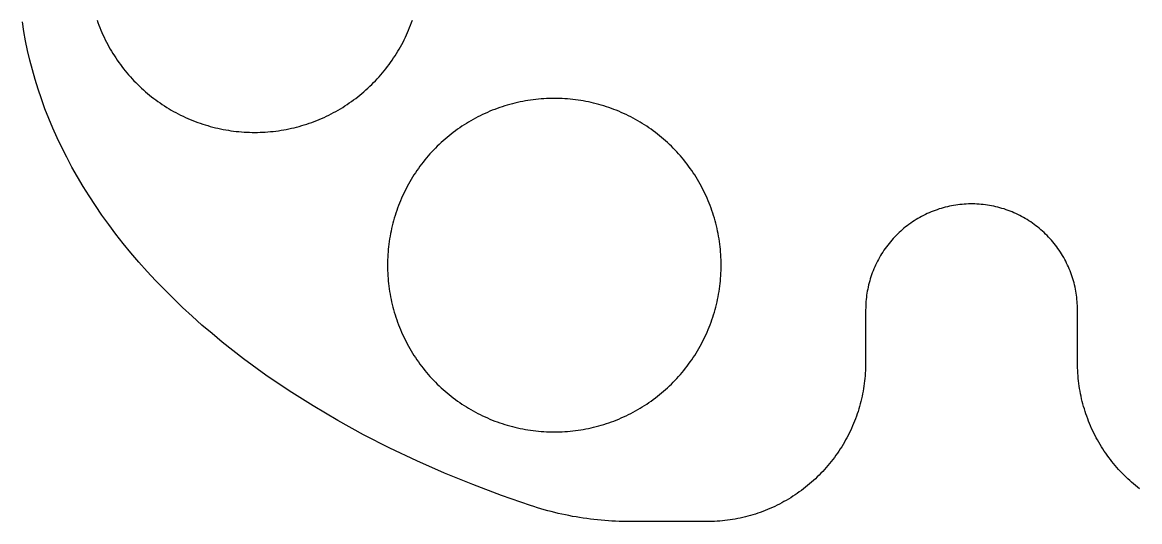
# Model space of a CAD drawing. Extents: x -180 to 180, y -105 to 115.
# Drawn here: x -179.2 to 31.7, y -105 to -10.7 of the extents above; entities that cross this region are included whole.
import ezdxf

# ---------------------------------------------------------------- set-up
doc = ezdxf.new("R2010")
doc.units = 0

msp = doc.modelspace()

# ---------------------------------------------------------------- linework, layer by layer
at = {"layer": 'CONTOURS'}
for points in [[(-165.120689, -10.302641, 0), (-164.95348, -10.773635, 0), (-164.77882, -11.241916, 0), (-164.596753, -11.707367, 0), (-164.407323, -12.169871, 0), (-164.210579, -12.629312, 0), (-164.006571, -13.085573, 0), (-163.795349, -13.53854, 0), (-163.576967, -13.988098, 0), (-163.351479, -14.434135, 0), (-163.118944, -14.876539, 0), (-162.879418, -15.315197, 0), (-162.632963, -15.75, 0), (-162.37964, -16.180838, 0), (-162.119514, -16.607602, 0), (-161.852649, -17.030186, 0), (-161.579113, -17.448482, 0), (-161.298975, -17.862386, 0), (-161.012305, -18.271793, 0), (-160.719176, -18.6766, 0), (-160.419661, -19.076705, 0), (-160.113835, -19.472008, 0), (-159.801776, -19.862409, 0), (-159.483563, -20.24781, 0), (-159.159274, -20.628113, 0), (-158.828993, -21.003224, 0), (-158.492802, -21.373046, 0), (-158.150785, -21.737489, 0), (-157.803029, -22.096459, 0), (-157.449622, -22.449866, 0), (-157.090652, -22.797622, 0), (-156.726209, -23.139639, 0), (-156.356386, -23.47583, 0), (-155.981276, -23.806112, 0), (-155.600972, -24.1304, 0), (-155.215572, -24.448614, 0), (-154.825171, -24.760672, 0), (-154.429868, -25.066498, 0), (-154.029763, -25.366013, 0), (-153.624955, -25.659142, 0), (-153.215548, -25.945812, 0), (-152.801645, -26.22595, 0), (-152.383348, -26.499486, 0), (-151.960765, -26.766351, 0), (-151.534001, -27.026478, 0), (-151.103163, -27.2798, 0), (-150.66836, -27.526255, 0), (-150.229702, -27.765781, 0), (-149.787298, -27.998317, 0), (-149.341261, -28.223804, 0), (-148.891702, -28.442186, 0), (-148.438736, -28.653408, 0), (-147.982475, -28.857416, 0), (-147.523034, -29.05416, 0), (-147.06053, -29.24359, 0), (-146.595079, -29.425658, 0), (-146.126797, -29.600318, 0), (-145.655804, -29.767526, 0), (-145.182216, -29.92724, 0), (-144.706155, -30.079421, 0), (-144.227738, -30.224029, 0), (-143.747088, -30.361028, 0), (-143.264324, -30.490384, 0), (-142.779569, -30.612064, 0), (-142.292945, -30.726038, 0), (-141.804573, -30.832277, 0), (-141.314577, -30.930754, 0), (-140.82308, -31.021444, 0), (-140.330207, -31.104325, 0), (-139.83608, -31.179375, 0), (-139.340825, -31.246577, 0), (-138.844566, -31.305912, 0), (-138.347428, -31.357366, 0), (-137.849536, -31.400925, 0), (-137.351016, -31.43658, 0), (-136.851993, -31.464321, 0), (-136.352593, -31.484141, 0), (-135.852941, -31.496035, 0), (-135.353163, -31.5, 0), (-134.853385, -31.496035, 0), (-134.353733, -31.484141, 0), (-133.854332, -31.464321, 0), (-133.355309, -31.43658, 0), (-132.856789, -31.400925, 0), (-132.358897, -31.357366, 0), (-131.861759, -31.305912, 0), (-131.3655, -31.246577, 0), (-130.870245, -31.179375, 0), (-130.376119, -31.104325, 0), (-129.883245, -31.021444, 0), (-129.391749, -30.930754, 0), (-128.901753, -30.832277, 0), (-128.413381, -30.726038, 0), (-127.926756, -30.612064, 0), (-127.442001, -30.490384, 0), (-126.959238, -30.361028, 0), (-126.478587, -30.224029, 0), (-126.000171, -30.079421, 0), (-125.524109, -29.92724, 0), (-125.050522, -29.767526, 0), (-124.579528, -29.600318, 0), (-124.111247, -29.425658, 0), (-123.645795, -29.24359, 0), (-123.183291, -29.05416, 0), (-122.723851, -28.857416, 0), (-122.26759, -28.653408, 0), (-121.814623, -28.442186, 0), (-121.365064, -28.223804, 0), (-120.919027, -27.998317, 0), (-120.476624, -27.765781, 0), (-120.037966, -27.526255, 0), (-119.603163, -27.2798, 0), (-119.172325, -27.026478, 0), (-118.745561, -26.766351, 0), (-118.322977, -26.499486, 0), (-117.904681, -26.22595, 0), (-117.490777, -25.945812, 0), (-117.08137, -25.659142, 0), (-116.676563, -25.366013, 0), (-116.276458, -25.066498, 0), (-115.881155, -24.760672, 0), (-115.490754, -24.448614, 0), (-115.105353, -24.1304, 0), (-114.72505, -23.806112, 0), (-114.349939, -23.47583, 0), (-113.980116, -23.139639, 0), (-113.615674, -22.797622, 0), (-113.256704, -22.449866, 0), (-112.903296, -22.096459, 0), (-112.555541, -21.737489, 0), (-112.213524, -21.373046, 0), (-111.877333, -21.003224, 0), (-111.547051, -20.628113, 0), (-111.222763, -20.24781, 0), (-110.904549, -19.862409, 0), (-110.59249, -19.472008, 0), (-110.286665, -19.076705, 0), (-109.98715, -18.6766, 0), (-109.69402, -18.271793, 0), (-109.40735, -17.862386, 0), (-109.127212, -17.448482, 0), (-108.853676, -17.030186, 0), (-108.586812, -16.607602, 0), (-108.326685, -16.180838, 0), (-108.073363, -15.75, 0), (-107.826907, -15.315197, 0), (-107.587382, -14.876539, 0), (-107.354846, -14.434135, 0), (-107.129359, -13.988098, 0), (-106.910977, -13.53854, 0), (-106.699755, -13.085573, 0), (-106.495746, -12.629312, 0), (-106.299002, -12.169871, 0), (-106.109573, -11.707367, 0), (-105.927505, -11.241916, 0), (-105.752845, -10.773635, 0), (-105.585637, -10.302641, 0)], [(31.737157, -98.8006, 0), (31.350183, -98.498602, 0), (30.968201, -98.190314, 0), (30.591315, -97.875816, 0), (30.219626, -97.555194, 0), (29.853231, -97.228534, 0), (29.492231, -96.895922, 0), (29.136721, -96.557449, 0), (28.786797, -96.213203, 0), (28.442551, -95.863279, 0), (28.104078, -95.507769, 0), (27.771466, -95.146769, 0), (27.444806, -94.780374, 0), (27.124184, -94.408685, 0), (26.809686, -94.031799, 0), (26.501398, -93.649817, 0), (26.1994, -93.262843, 0), (25.903774, -92.870979, 0), (25.614599, -92.474331, 0), (25.331953, -92.073004, 0), (25.055912, -91.667107, 0), (24.786548, -91.256747, 0), (24.523935, -90.842036, 0), (24.268142, -90.423082, 0), (24.019238, -90, 0), (23.77729, -89.572902, 0), (23.542362, -89.141902, 0), (23.314518, -88.707116, 0), (23.093818, -88.268661, 0), (22.880321, -87.826653, 0), (22.674085, -87.381211, 0), (22.475165, -86.932454, 0), (22.283614, -86.480503, 0), (22.099483, -86.025478, 0), (21.922822, -85.567501, 0), (21.753678, -85.106696, 0), (21.592096, -84.643184, 0), (21.43812, -84.177091, 0), (21.29179, -83.70854, 0), (21.153146, -83.237659, 0), (21.022225, -82.764571, 0), (20.899062, -82.289405, 0), (20.783691, -81.812288, 0), (20.676141, -81.333347, 0), (20.576442, -80.85271, 0), (20.48462, -80.370506, 0), (20.4007, -79.886864, 0), (20.324705, -79.401914, 0), (20.256654, -78.915786, 0), (20.196567, -78.428609, 0), (20.144458, -77.940514, 0), (20.100343, -77.451632, 0), (20.064232, -76.962094, 0), (20.036136, -76.47203, 0), (20.016062, -75.981572, 0), (20.004016, -75.490852, 0), (20, -75, 0), (20, -64.999975, 0), (19.996103, -64.605189, 0), (19.984413, -64.210557, 0), (19.964937, -63.816233, 0), (19.93768, -63.42237, 0), (19.902654, -63.029121, 0), (19.859872, -62.636641, 0), (19.809352, -62.245082, 0), (19.751112, -61.854596, 0), (19.685176, -61.465336, 0), (19.611569, -61.077453, 0), (19.530319, -60.691099, 0), (19.441459, -60.306424, 0), (19.345023, -59.923577, 0), (19.241049, -59.542709, 0), (19.129577, -59.163968, 0), (19.010651, -58.787501, 0), (18.882086, -58.407061, 0), (18.745908, -58.02928, 0), (18.602172, -57.654309, 0), (18.450937, -57.282299, 0), (18.292264, -56.913401, 0), (18.126215, -56.547763, 0), (17.952859, -56.185532, 0), (17.772265, -55.826855, 0), (17.584506, -55.471877, 0), (17.389658, -55.12074, 0), (17.187799, -54.773585, 0), (16.979011, -54.430554, 0), (16.763377, -54.091783, 0), (16.540985, -53.757411, 0), (16.311924, -53.427571, 0), (16.076288, -53.102396, 0), (15.834169, -52.782018, 0), (15.585668, -52.466566, 0), (15.330882, -52.156167, 0), (15.069916, -51.850946, 0), (14.802874, -51.551026, 0), (14.529865, -51.256528, 0), (14.250997, -50.967571, 0), (13.966385, -50.684271, 0), (13.676141, -50.406743, 0), (13.380384, -50.135098, 0), (13.079233, -49.869446, 0), (12.772808, -49.609894, 0), (12.461234, -49.356546, 0), (12.144636, -49.109506, 0), (11.823142, -48.868871, 0), (11.496882, -48.634741, 0), (11.165986, -48.407208, 0), (10.830589, -48.186364, 0), (10.490825, -47.972299, 0), (10.146832, -47.765099, 0), (9.798748, -47.564847, 0), (9.446713, -47.371625, 0), (9.09087, -47.185509, 0), (8.731362, -47.006576, 0), (8.368334, -46.834896, 0), (8.001932, -46.670541, 0), (7.632304, -46.513574, 0), (7.259599, -46.364061, 0), (6.883967, -46.222061, 0), (6.50556, -46.087631, 0), (6.12453, -45.960826, 0), (5.741031, -45.841697, 0), (5.355218, -45.730292, 0), (4.967245, -45.626656, 0), (4.57727, -45.53083, 0), (4.18545, -45.442853, 0), (3.791942, -45.36276, 0), (3.396905, -45.290585, 0), (3.000499, -45.226356, 0), (2.602883, -45.170098, 0), (2.204218, -45.121836, 0), (1.804664, -45.081587, 0), (1.404383, -45.049368, 0), (1.003535, -45.025193, 0), (0.602283, -45.009071, 0), (0.200788, -45.001008, 0), (-0.200788, -45.001008, 0), (-0.602283, -45.009071, 0), (-1.003535, -45.025193, 0), (-1.404383, -45.049368, 0), (-1.804664, -45.081587, 0), (-2.204218, -45.121836, 0), (-2.602883, -45.170098, 0), (-3.000499, -45.226356, 0), (-3.396905, -45.290585, 0), (-3.791942, -45.36276, 0), (-4.18545, -45.442853, 0), (-4.57727, -45.53083, 0), (-4.967245, -45.626656, 0), (-5.355218, -45.730292, 0), (-5.741031, -45.841697, 0), (-6.12453, -45.960826, 0), (-6.50556, -46.087631, 0), (-6.883967, -46.222061, 0), (-7.259599, -46.364061, 0), (-7.632304, -46.513574, 0), (-8.001932, -46.670541, 0), (-8.368334, -46.834896, 0), (-8.731362, -47.006576, 0), (-9.09087, -47.185509, 0), (-9.446713, -47.371625, 0), (-9.798748, -47.564847, 0), (-10.146832, -47.765099, 0), (-10.490825, -47.972299, 0), (-10.830589, -48.186364, 0), (-11.165986, -48.407208, 0), (-11.496882, -48.634741, 0), (-11.823142, -48.868871, 0), (-12.144636, -49.109506, 0), (-12.461234, -49.356546, 0), (-12.772808, -49.609894, 0), (-13.079233, -49.869446, 0), (-13.380384, -50.135098, 0), (-13.676141, -50.406743, 0), (-13.966385, -50.684271, 0), (-14.250997, -50.967571, 0), (-14.529865, -51.256528, 0), (-14.802874, -51.551026, 0), (-15.069916, -51.850946, 0), (-15.330882, -52.156167, 0), (-15.585668, -52.466566, 0), (-15.834169, -52.782018, 0), (-16.076288, -53.102396, 0), (-16.311924, -53.427571, 0), (-16.540985, -53.757411, 0), (-16.763377, -54.091783, 0), (-16.979011, -54.430554, 0), (-17.187799, -54.773585, 0), (-17.389658, -55.12074, 0), (-17.584506, -55.471877, 0), (-17.772265, -55.826855, 0), (-17.952859, -56.185532, 0), (-18.126215, -56.547763, 0), (-18.292264, -56.913401, 0), (-18.450937, -57.282299, 0), (-18.602172, -57.654309, 0), (-18.745908, -58.02928, 0), (-18.882086, -58.407061, 0), (-19.010651, -58.787501, 0), (-19.129578, -59.163968, 0), (-19.24105, -59.54271, 0), (-19.345024, -59.923579, 0), (-19.44146, -60.306426, 0), (-19.53032, -60.691101, 0), (-19.611569, -61.077456, 0), (-19.685177, -61.465339, 0), (-19.751113, -61.8546, 0), (-19.809353, -62.245086, 0), (-19.859873, -62.636646, 0), (-19.902655, -63.029127, 0), (-19.93768, -63.422376, 0), (-19.964937, -63.81624, 0), (-19.984414, -64.210565, 0), (-19.996103, -64.605197, 0), (-20, -64.999983, 0), (-20, -75, 0), (-20.004016, -75.490852, 0), (-20.016062, -75.981572, 0), (-20.036136, -76.47203, 0), (-20.064232, -76.962094, 0), (-20.100343, -77.451632, 0), (-20.144458, -77.940514, 0), (-20.196567, -78.428609, 0), (-20.256654, -78.915786, 0), (-20.324705, -79.401914, 0), (-20.4007, -79.886864, 0), (-20.48462, -80.370506, 0), (-20.576442, -80.85271, 0), (-20.676141, -81.333347, 0), (-20.783691, -81.812288, 0), (-20.899062, -82.289405, 0), (-21.022225, -82.764571, 0), (-21.153146, -83.237659, 0), (-21.29179, -83.70854, 0), (-21.43812, -84.177091, 0), (-21.592096, -84.643184, 0), (-21.753678, -85.106696, 0), (-21.922822, -85.567501, 0), (-22.099483, -86.025478, 0), (-22.283614, -86.480503, 0), (-22.475165, -86.932454, 0), (-22.674085, -87.381211, 0), (-22.880321, -87.826653, 0), (-23.093818, -88.268661, 0), (-23.314518, -88.707116, 0), (-23.542362, -89.141902, 0), (-23.77729, -89.572902, 0), (-24.019238, -90, 0), (-24.268142, -90.423082, 0), (-24.523935, -90.842036, 0), (-24.786548, -91.256747, 0), (-25.055912, -91.667107, 0), (-25.331953, -92.073004, 0), (-25.614599, -92.474331, 0), (-25.903774, -92.870979, 0), (-26.1994, -93.262843, 0), (-26.501398, -93.649817, 0), (-26.809686, -94.031799, 0), (-27.124184, -94.408685, 0), (-27.444806, -94.780374, 0), (-27.771466, -95.146769, 0), (-28.104078, -95.507769, 0), (-28.442551, -95.863279, 0), (-28.786797, -96.213203, 0), (-29.136721, -96.557449, 0), (-29.492231, -96.895922, 0), (-29.853231, -97.228534, 0), (-30.219626, -97.555194, 0), (-30.591315, -97.875816, 0), (-30.968201, -98.190314, 0), (-31.350183, -98.498602, 0), (-31.737157, -98.8006, 0), (-32.129021, -99.096226, 0), (-32.525669, -99.385401, 0), (-32.926996, -99.668047, 0), (-33.332893, -99.944088, 0), (-33.743253, -100.213452, 0), (-34.157964, -100.476065, 0), (-34.576918, -100.731858, 0), (-35, -100.980762, 0), (-35.427098, -101.22271, 0), (-35.858098, -101.457638, 0), (-36.292884, -101.685482, 0), (-36.731339, -101.906182, 0), (-37.173347, -102.119679, 0), (-37.618789, -102.325915, 0), (-38.067546, -102.524835, 0), (-38.519497, -102.716386, 0), (-38.974522, -102.900517, 0), (-39.432499, -103.077178, 0), (-39.893304, -103.246322, 0), (-40.356816, -103.407904, 0), (-40.822909, -103.56188, 0), (-41.29146, -103.70821, 0), (-41.762341, -103.846854, 0), (-42.235429, -103.977775, 0), (-42.710595, -104.100938, 0), (-43.187712, -104.216309, 0), (-43.666653, -104.323859, 0), (-44.14729, -104.423558, 0), (-44.629494, -104.51538, 0), (-45.113136, -104.5993, 0), (-45.598086, -104.675295, 0), (-46.084214, -104.743346, 0), (-46.571391, -104.803433, 0), (-47.059486, -104.855542, 0), (-47.548368, -104.899657, 0), (-48.037906, -104.935768, 0), (-48.52797, -104.963864, 0), (-49.018428, -104.983938, 0), (-49.509148, -104.995984, 0), (-50, -105, 0), (-64.491417, -105, 0), (-65.174432, -104.996074, 0), (-65.857358, -104.984297, 0), (-66.540103, -104.964671, 0), (-67.222577, -104.937198, 0), (-67.90469, -104.901881, 0), (-68.586353, -104.858726, 0), (-69.267474, -104.807738, 0), (-69.947964, -104.748924, 0), (-70.627733, -104.682291, 0), (-71.306691, -104.607849, 0), (-71.984749, -104.525607, 0), (-72.661816, -104.435576, 0), (-73.337804, -104.337768, 0), (-74.012623, -104.232196, 0), (-74.686184, -104.118874, 0), (-75.358397, -103.997817, 0), (-76.029175, -103.869041, 0), (-76.698428, -103.732562, 0), (-77.366068, -103.5884, 0), (-78.032006, -103.436572, 0), (-78.696156, -103.2771, 0), (-79.358428, -103.110003, 0), (-80.018736, -102.935305, 0), (-80.676992, -102.753028, 0), (-81.333109, -102.563196, 0), (-81.987001, -102.365835, 0), (-82.638581, -102.16097, 0), (-83.287762, -101.948629, 0), (-88.781023, -100.038515, 0), (-94.192339, -97.997732, 0), (-99.510502, -95.82835, 0), (-104.724468, -93.532953, 0), (-109.82343, -91.114637, 0), (-114.796885, -88.576997, 0), (-119.634709, -85.92411, 0), (-124.327223, -83.160517, 0), (-128.865254, -80.291193, 0), (-133.2402, -77.321524, 0), (-137.44408, -74.257264, 0), (-139.479557, -72.691555, 0), (-141.469582, -71.104509, 0), (-143.413351, -69.496931, 0), (-145.310108, -67.869646, 0), (-147.159147, -66.223492, 0), (-148.959809, -64.559321, 0), (-150.711481, -62.877993, 0), (-152.413606, -61.180384, 0), (-154.065672, -59.467374, 0), (-155.667219, -57.739853, 0), (-157.217838, -55.998716, 0), (-158.717171, -54.244863, 0), (-160.164911, -52.479195, 0), (-161.5608, -50.702618, 0), (-162.904631, -48.916036, 0), (-164.196247, -47.120352, 0), (-165.43554, -45.316466, 0), (-166.622452, -43.505277, 0), (-167.756973, -41.687674, 0), (-168.839138, -39.864545, 0), (-169.86903, -38.036767, 0), (-170.846779, -36.205208, 0), (-171.772558, -34.370728, 0), (-172.646582, -32.534176, 0), (-173.46911, -30.696387, 0), (-174.240441, -28.858184, 0), (-174.960916, -27.020378, 0), (-175.63091, -25.183762, 0), (-176.250837, -23.349115, 0), (-176.821148, -21.5172, 0), (-177.342326, -19.688763, 0), (-177.814885, -17.864532, 0), (-178.239374, -16.045215, 0), (-178.616367, -14.231505, 0), (-178.946468, -12.424072, 0), (-179.230308, -10.623569, 0)]]:
    msp.add_polyline3d(points, dxfattribs=at)
msp.add_polyline3d([(-47.28462, -56.568542, 0), (-47.288585, -56.068765, 0), (-47.300479, -55.569113, 0), (-47.320299, -55.069712, 0), (-47.34804, -54.570689, 0), (-47.383695, -54.072169, 0), (-47.427255, -53.574277, 0), (-47.478709, -53.077139, 0), (-47.538044, -52.58088, 0), (-47.605245, -52.085625, 0), (-47.680295, -51.591499, 0), (-47.763176, -51.098625, 0), (-47.853866, -50.607128, 0), (-47.952343, -50.117132, 0), (-48.058582, -49.628761, 0), (-48.172556, -49.142136, 0), (-48.294236, -48.657381, 0), (-48.423592, -48.174617, 0), (-48.560592, -47.693967, 0), (-48.7052, -47.215551, 0), (-48.85738, -46.739489, 0), (-49.017094, -46.265902, 0), (-49.184303, -45.794908, 0), (-49.358963, -45.326627, 0), (-49.54103, -44.861175, 0), (-49.73046, -44.398671, 0), (-49.927204, -43.939231, 0), (-50.131212, -43.48297, 0), (-50.342434, -43.030003, 0), (-50.560816, -42.580444, 0), (-50.786304, -42.134407, 0), (-51.018839, -41.692004, 0), (-51.258365, -41.253345, 0), (-51.50482, -40.818542, 0), (-51.758143, -40.387705, 0), (-52.018269, -39.96094, 0), (-52.285134, -39.538357, 0), (-52.55867, -39.12006, 0), (-52.838808, -38.706157, 0), (-53.125478, -38.29675, 0), (-53.418607, -37.891943, 0), (-53.718122, -37.491837, 0), (-54.023948, -37.096534, 0), (-54.336007, -36.706133, 0), (-54.65422, -36.320733, 0), (-54.978509, -35.940429, 0), (-55.30879, -35.565319, 0), (-55.644981, -35.195496, 0), (-55.986998, -34.831054, 0), (-56.334754, -34.472084, 0), (-56.688161, -34.118676, 0), (-57.047131, -33.77092, 0), (-57.411574, -33.428904, 0), (-57.781397, -33.092712, 0), (-58.156507, -32.762431, 0), (-58.536811, -32.438143, 0), (-58.922211, -32.119929, 0), (-59.312612, -31.80787, 0), (-59.707915, -31.502045, 0), (-60.10802, -31.202529, 0), (-60.512828, -30.9094, 0), (-60.922235, -30.62273, 0), (-61.336138, -30.342592, 0), (-61.754434, -30.069056, 0), (-62.177018, -29.802191, 0), (-62.603782, -29.542065, 0), (-63.03462, -29.288742, 0), (-63.469423, -29.042287, 0), (-63.908081, -28.802762, 0), (-64.350485, -28.570226, 0), (-64.796522, -28.344739, 0), (-65.246081, -28.126357, 0), (-65.699047, -27.915135, 0), (-66.155308, -27.711126, 0), (-66.614749, -27.514382, 0), (-67.077253, -27.324953, 0), (-67.542704, -27.142885, 0), (-68.010986, -26.968225, 0), (-68.481979, -26.801017, 0), (-68.955567, -26.641302, 0), (-69.431628, -26.489122, 0), (-69.910045, -26.344514, 0), (-70.390695, -26.207515, 0), (-70.873459, -26.078158, 0), (-71.358214, -25.956478, 0), (-71.844838, -25.842504, 0), (-72.33321, -25.736265, 0), (-72.823206, -25.637789, 0), (-73.314703, -25.547098, 0), (-73.807576, -25.464218, 0), (-74.301703, -25.389167, 0), (-74.796958, -25.321966, 0), (-75.293217, -25.262631, 0), (-75.790355, -25.211177, 0), (-76.288247, -25.167617, 0), (-76.786767, -25.131962, 0), (-77.28579, -25.104221, 0), (-77.78519, -25.084401, 0), (-78.284842, -25.072507, 0), (-78.78462, -25.068542, 0), (-79.284398, -25.072507, 0), (-79.78405, -25.084401, 0), (-80.283451, -25.104221, 0), (-80.782474, -25.131962, 0), (-81.280994, -25.167617, 0), (-81.778886, -25.211177, 0), (-82.276024, -25.262631, 0), (-82.772283, -25.321966, 0), (-83.267538, -25.389167, 0), (-83.761664, -25.464218, 0), (-84.254538, -25.547098, 0), (-84.746034, -25.637789, 0), (-85.23603, -25.736265, 0), (-85.724402, -25.842504, 0), (-86.211027, -25.956478, 0), (-86.695782, -26.078158, 0), (-87.178545, -26.207515, 0), (-87.659196, -26.344514, 0), (-88.137612, -26.489122, 0), (-88.613674, -26.641302, 0), (-89.087261, -26.801017, 0), (-89.558255, -26.968225, 0), (-90.026536, -27.142885, 0), (-90.491988, -27.324953, 0), (-90.954492, -27.514382, 0), (-91.413932, -27.711126, 0), (-91.870193, -27.915135, 0), (-92.32316, -28.126357, 0), (-92.772719, -28.344739, 0), (-93.218756, -28.570226, 0), (-93.661159, -28.802762, 0), (-94.099817, -29.042287, 0), (-94.53462, -29.288742, 0), (-94.965458, -29.542065, 0), (-95.392222, -29.802191, 0), (-95.814806, -30.069056, 0), (-96.233102, -30.342592, 0), (-96.647006, -30.62273, 0), (-97.056413, -30.9094, 0), (-97.46122, -31.202529, 0), (-97.861325, -31.502045, 0), (-98.256628, -31.80787, 0), (-98.647029, -32.119929, 0), (-99.03243, -32.438143, 0), (-99.412733, -32.762431, 0), (-99.787844, -33.092712, 0), (-100.157667, -33.428904, 0), (-100.522109, -33.77092, 0), (-100.881079, -34.118676, 0), (-101.234487, -34.472084, 0), (-101.582242, -34.831054, 0), (-101.924259, -35.195496, 0), (-102.26045, -35.565319, 0), (-102.590732, -35.940429, 0), (-102.91502, -36.320733, 0), (-103.233234, -36.706133, 0), (-103.545293, -37.096534, 0), (-103.851118, -37.491837, 0), (-104.150633, -37.891943, 0), (-104.443763, -38.29675, 0), (-104.730433, -38.706157, 0), (-105.010571, -39.12006, 0), (-105.284107, -39.538357, 0), (-105.550971, -39.96094, 0), (-105.811098, -40.387705, 0), (-106.06442, -40.818542, 0), (-106.310876, -41.253345, 0), (-106.550401, -41.692004, 0), (-106.782937, -42.134407, 0), (-107.008424, -42.580444, 0), (-107.226806, -43.030003, 0), (-107.438028, -43.48297, 0), (-107.642037, -43.939231, 0), (-107.838781, -44.398671, 0), (-108.02821, -44.861175, 0), (-108.210278, -45.326627, 0), (-108.384938, -45.794908, 0), (-108.552146, -46.265902, 0), (-108.71186, -46.739489, 0), (-108.864041, -47.215551, 0), (-109.008649, -47.693967, 0), (-109.145648, -48.174617, 0), (-109.275004, -48.657381, 0), (-109.396685, -49.142136, 0), (-109.510659, -49.628761, 0), (-109.616897, -50.117132, 0), (-109.715374, -50.607128, 0), (-109.806064, -51.098625, 0), (-109.888945, -51.591499, 0), (-109.963996, -52.085625, 0), (-110.031197, -52.58088, 0), (-110.090532, -53.077139, 0), (-110.141986, -53.574277, 0), (-110.185546, -54.072169, 0), (-110.221201, -54.570689, 0), (-110.248941, -55.069712, 0), (-110.268761, -55.569113, 0), (-110.280655, -56.068765, 0), (-110.28462, -56.568542, 0), (-110.280655, -57.06832, 0), (-110.268761, -57.567972, 0), (-110.248941, -58.067373, 0), (-110.221201, -58.566396, 0), (-110.185546, -59.064916, 0), (-110.141986, -59.562808, 0), (-110.090532, -60.059946, 0), (-110.031197, -60.556205, 0), (-109.963996, -61.05146, 0), (-109.888945, -61.545586, 0), (-109.806064, -62.03846, 0), (-109.715374, -62.529957, 0), (-109.616897, -63.019953, 0), (-109.510659, -63.508324, 0), (-109.396685, -63.994949, 0), (-109.275004, -64.479704, 0), (-109.145648, -64.962468, 0), (-109.008649, -65.443118, 0), (-108.864041, -65.921534, 0), (-108.71186, -66.397596, 0), (-108.552146, -66.871183, 0), (-108.384938, -67.342177, 0), (-108.210278, -67.810458, 0), (-108.02821, -68.27591, 0), (-107.838781, -68.738414, 0), (-107.642037, -69.197854, 0), (-107.438028, -69.654115, 0), (-107.226806, -70.107082, 0), (-107.008424, -70.556641, 0), (-106.782937, -71.002678, 0), (-106.550401, -71.445081, 0), (-106.310876, -71.88374, 0), (-106.06442, -72.318542, 0), (-105.811098, -72.74938, 0), (-105.550971, -73.176145, 0), (-105.284107, -73.598728, 0), (-105.010571, -74.017025, 0), (-104.730433, -74.430928, 0), (-104.443763, -74.840335, 0), (-104.150633, -75.245142, 0), (-103.851118, -75.645248, 0), (-103.545293, -76.040551, 0), (-103.233234, -76.430952, 0), (-102.91502, -76.816352, 0), (-102.590732, -77.196656, 0), (-102.26045, -77.571766, 0), (-101.924259, -77.941589, 0), (-101.582242, -78.306031, 0), (-101.234487, -78.665001, 0), (-100.881079, -79.018409, 0), (-100.522109, -79.366165, 0), (-100.157667, -79.708181, 0), (-99.787844, -80.044373, 0), (-99.412733, -80.374654, 0), (-99.03243, -80.698942, 0), (-98.647029, -81.017156, 0), (-98.256628, -81.329215, 0), (-97.861325, -81.63504, 0), (-97.46122, -81.934556, 0), (-97.056413, -82.227685, 0), (-96.647006, -82.514355, 0), (-96.233102, -82.794493, 0), (-95.814806, -83.068029, 0), (-95.392222, -83.334894, 0), (-94.965458, -83.59502, 0), (-94.53462, -83.848343, 0), (-94.099817, -84.094798, 0), (-93.661159, -84.334323, 0), (-93.218756, -84.566859, 0), (-92.772719, -84.792346, 0), (-92.32316, -85.010728, 0), (-91.870193, -85.22195, 0), (-91.413932, -85.425959, 0), (-90.954492, -85.622703, 0), (-90.491988, -85.812132, 0), (-90.026536, -85.9942, 0), (-89.558255, -86.16886, 0), (-89.087261, -86.336068, 0), (-88.613674, -86.495783, 0), (-88.137612, -86.647963, 0), (-87.659196, -86.792571, 0), (-87.178545, -86.92957, 0), (-86.695782, -87.058927, 0), (-86.211027, -87.180607, 0), (-85.724402, -87.294581, 0), (-85.23603, -87.40082, 0), (-84.746034, -87.499296, 0), (-84.254538, -87.589987, 0), (-83.761664, -87.672867, 0), (-83.267538, -87.747918, 0), (-82.772283, -87.815119, 0), (-82.276024, -87.874454, 0), (-81.778886, -87.925908, 0), (-81.280994, -87.969468, 0), (-80.782474, -88.005123, 0), (-80.283451, -88.032864, 0), (-79.78405, -88.052684, 0), (-79.284398, -88.064578, 0), (-78.78462, -88.068542, 0), (-78.284842, -88.064578, 0), (-77.78519, -88.052684, 0), (-77.28579, -88.032864, 0), (-76.786767, -88.005123, 0), (-76.288247, -87.969468, 0), (-75.790355, -87.925908, 0), (-75.293217, -87.874454, 0), (-74.796958, -87.815119, 0), (-74.301703, -87.747918, 0), (-73.807576, -87.672867, 0), (-73.314703, -87.589987, 0), (-72.823206, -87.499296, 0), (-72.33321, -87.40082, 0), (-71.844838, -87.294581, 0), (-71.358214, -87.180607, 0), (-70.873459, -87.058927, 0), (-70.390695, -86.92957, 0), (-69.910045, -86.792571, 0), (-69.431628, -86.647963, 0), (-68.955567, -86.495783, 0), (-68.481979, -86.336068, 0), (-68.010986, -86.16886, 0), (-67.542704, -85.9942, 0), (-67.077253, -85.812132, 0), (-66.614749, -85.622703, 0), (-66.155308, -85.425959, 0), (-65.699047, -85.22195, 0), (-65.246081, -85.010728, 0), (-64.796522, -84.792346, 0), (-64.350485, -84.566859, 0), (-63.908081, -84.334323, 0), (-63.469423, -84.094798, 0), (-63.03462, -83.848343, 0), (-62.603782, -83.59502, 0), (-62.177018, -83.334894, 0), (-61.754434, -83.068029, 0), (-61.336138, -82.794493, 0), (-60.922235, -82.514355, 0), (-60.512828, -82.227685, 0), (-60.10802, -81.934556, 0), (-59.707915, -81.63504, 0), (-59.312612, -81.329215, 0), (-58.922211, -81.017156, 0), (-58.536811, -80.698942, 0), (-58.156507, -80.374654, 0), (-57.781397, -80.044373, 0), (-57.411574, -79.708181, 0), (-57.047131, -79.366165, 0), (-56.688161, -79.018409, 0), (-56.334754, -78.665001, 0), (-55.986998, -78.306031, 0), (-55.644981, -77.941589, 0), (-55.30879, -77.571766, 0), (-54.978509, -77.196656, 0), (-54.65422, -76.816352, 0), (-54.336007, -76.430952, 0), (-54.023948, -76.040551, 0), (-53.718122, -75.645248, 0), (-53.418607, -75.245142, 0), (-53.125478, -74.840335, 0), (-52.838808, -74.430928, 0), (-52.55867, -74.017025, 0), (-52.285134, -73.598728, 0), (-52.018269, -73.176145, 0), (-51.758143, -72.74938, 0), (-51.50482, -72.318542, 0), (-51.258365, -71.88374, 0), (-51.018839, -71.445081, 0), (-50.786304, -71.002678, 0), (-50.560816, -70.556641, 0), (-50.342434, -70.107082, 0), (-50.131212, -69.654115, 0), (-49.927204, -69.197854, 0), (-49.73046, -68.738414, 0), (-49.54103, -68.27591, 0), (-49.358963, -67.810458, 0), (-49.184303, -67.342177, 0), (-49.017094, -66.871183, 0), (-48.85738, -66.397596, 0), (-48.7052, -65.921534, 0), (-48.560592, -65.443118, 0), (-48.423592, -64.962468, 0), (-48.294236, -64.479704, 0), (-48.172556, -63.994949, 0), (-48.058582, -63.508324, 0), (-47.952343, -63.019953, 0), (-47.853866, -62.529957, 0), (-47.763176, -62.03846, 0), (-47.680295, -61.545586, 0), (-47.605245, -61.05146, 0), (-47.538044, -60.556205, 0), (-47.478709, -60.059946, 0), (-47.427255, -59.562808, 0), (-47.383695, -59.064916, 0), (-47.34804, -58.566396, 0), (-47.320299, -58.067373, 0), (-47.300479, -57.567972, 0), (-47.288585, -57.06832, 0)], close=True, dxfattribs=at)

doc.saveas('drawing.dxf')
